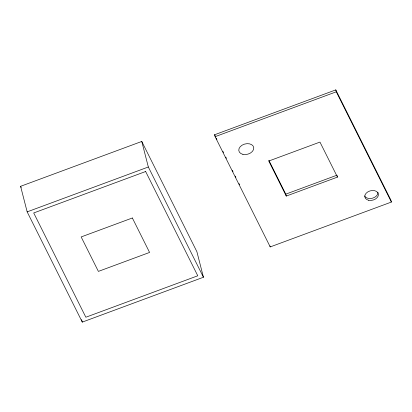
<?xml version="1.0" encoding="UTF-8"?>
<svg xmlns="http://www.w3.org/2000/svg" width="412" height="412" viewBox="0 0 412 412"><rect width="100%" height="100%" fill="white"/><g stroke="black" fill="none" stroke-linecap="round" stroke-linejoin="round"><path stroke-width="0.62" d="M20.6 186.312L141.769 141.45L196.89 251.701L203.446 277.25L82.282 322.107L27.161 211.861L20.6 186.312L21.172 187.46M214.621 134.75L335.79 89.893L390.906 200.139L391.4 202.055L270.231 246.917L215.11 136.666L214.621 134.75L215.77 137.047M215.11 136.666L336.28 91.809L391.4 202.055M27.161 211.861L148.33 166.999L203.446 277.25M268.84 160.273L285.779 194.15L336.975 175.193M337.469 177.108L319.954 142.083L268.758 161.041L286.268 196.066L337.469 177.108L337.098 175.672M216.341 138.195L216.918 139.344M222.944 151.405L223.52 152.553M225.817 157.147L226.389 158.296M232.419 170.352L232.991 171.5M235.288 176.094L235.865 177.242M239.022 183.561L239.593 184.71M335.79 89.893L336.28 91.809M285.779 194.15L286.268 196.066M269.984 245.959L270.231 246.917M141.769 141.45L148.33 166.999M81.638 319.619L82.282 322.107M377.943 192.368A6.947 4.82 -14.4 0 1 372.438 198.193A6.947 4.82 -14.4 0 1 364.641 195.952M145.642 171.521L33.712 212.958L85.845 317.23L197.77 275.788L145.642 171.521M132.36 217.984L81.159 236.941L98.386 271.395L149.582 252.438L132.36 217.984M368.57 200.253A6.947 4.82 -14.4 0 0 378.432 194.284A6.947 4.82 -14.4 0 0 367.828 191.879A6.947 4.82 -14.4 0 0 368.57 200.253M242.931 154.361A7.632 5.294 -14.4 0 0 253.761 147.805A7.632 5.294 -14.4 0 0 242.112 145.168A7.632 5.294 -14.4 0 0 242.931 154.361"/></g></svg>
